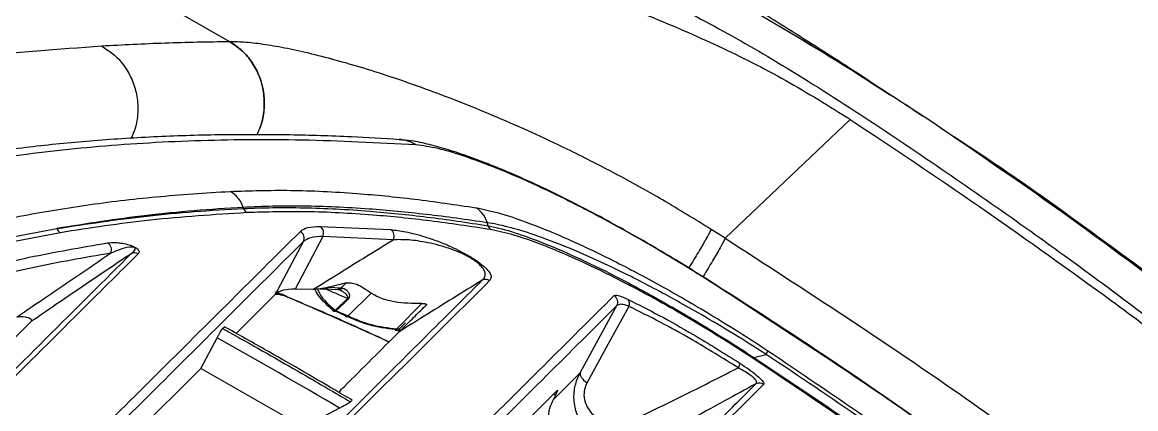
# Model space of a CAD drawing. Extents: x 400 to 501, y 484 to 634.
# Drawn here: x 415.212 to 419.605, y 529.589 to 531.116 of the extents above; entities that cross this region are included whole.
import ezdxf

# ---------------------------------------------------------------- set-up
doc = ezdxf.new("R2010")
doc.units = 0
doc.header["$MEASUREMENT"] = 0
doc.layers.add('DIM', color=3, linetype='Continuous')
doc.layers.add('GEOMETRY', color=3, linetype='Continuous', lineweight=25)

# ---------------------------------------------------------------- blocks, each defined once
blk = doc.blocks.new('2026 GRANDEE')
at = {"layer": 'GEOMETRY', "ltscale": 16}
for p, q in [((-34.3942, -65.8014), (-35.4305, -65.2082)), ((-31.9461, -66.108), (-32.4393, -66.5777)), ((-34.34, -66.4603), (-34.3414, -66.4557)), ((-33.3753, -66.5285), (-33.3782, -66.5166)), ((-34.0382, -66.5306), (-33.7597, -66.5435)), ((-34.0275, -66.5707), (-34.137, -66.7786)), ((-33.7496, -66.5834), (-34.0275, -66.5707)), ((-32.5154, -66.7362), (-32.5153, -66.7383)), ((-34.0667, -66.7802), (-34.137, -66.7786)), ((-34.0181, -66.777), (-33.9682, -66.7794)), ((-34.0054, -66.7714), (-33.9554, -66.7738)), ((-33.9624, -66.7805), (-33.9637, -66.7799)), ((-33.9629, -66.7802), (-33.963, -66.7802)), ((-33.9554, -66.7738), (-33.9347, -66.7535)), ((-33.9554, -66.7738), (-33.9483, -66.7744)), ((-34.2135, -66.7982), (-34.3692, -66.9534)), ((-34.1938, -66.8012), (-34.2146, -66.7993)), ((-34.1717, -66.8061), (-34.164, -66.8111)), ((-33.9772, -66.8621), (-33.93, -66.8158)), ((-33.9274, -66.8177), (-33.9745, -66.8638)), ((-33.9274, -66.8177), (-33.93, -66.8158)), ((-33.8361, -66.7945), (-33.9277, -66.8844)), ((-33.9384, -66.8836), (-33.9767, -66.8658)), ((-33.9745, -66.8638), (-33.9277, -66.8844)), ((-33.7354, -66.9355), (-33.6368, -66.8354)), ((-33.0121, -67.1094), (-32.8668, -66.8431)), ((-35.3631, -67.0907), (-35.1781, -66.9067)), ((-33.7242, -66.9349), (-33.7014, -66.9118)), ((-34.4227, -66.9339), (-34.4159, -66.9271)), ((-34.5082, -67.092), (-34.4444, -66.9712)), ((-32.327, -67.0484), (-32.2782, -67.0364)), ((-34.1037, -67.3232), (-34.5082, -67.092)), ((-33.1187, -67.2155), (-33.0121, -67.1094)), ((-33.9112, -67.2172), (-33.918, -67.224)), ((-33.1092, -67.1967), (-33.1187, -67.2155)), ((-33.1092, -67.1967), (-33.1166, -67.1929)), ((-33.9612, -67.2486), (-34.1037, -67.3232))]:
    blk.add_line(p, q, dxfattribs=at)
at = {"layer": 'GEOMETRY', "ltscale": 16, "flags": 128}
for points in [[(-34.2135, -66.7982), (-34.2065, -66.785), (-34.2029, -66.7783), (-34.104, -66.5907)], [(-34.2074, -66.7942), (-34.2059, -66.7948), (-34.1938, -66.8012)], [(-34.1728, -66.8056), (-34.1718, -66.8061), (-34.1717, -66.8061)], [(-32.8195, -66.8466), (-32.902, -66.9976), (-32.985, -67.1495)], [(-33.9277, -66.8844), (-33.9293, -66.8861), (-33.931, -66.8873), (-33.9328, -66.8881), (-33.9345, -66.8883), (-33.9359, -66.8879), (-33.9371, -66.8869), (-33.938, -66.8855), (-33.9384, -66.8836)], [(-33.7354, -66.9355), (-33.7361, -66.937), (-33.737, -66.9383), (-33.7379, -66.9392), (-33.7389, -66.9398), (-33.7398, -66.94), (-33.7399, -66.94)], [(-34.5082, -67.092), (-34.7678, -67.3507), (-34.8044, -67.3871)], [(-33.1011, -67.1775), (-33.2069, -67.2829), (-33.4335, -67.5087)]]:
    blk.add_lwpolyline(points, dxfattribs=at)
at = {"layer": 'GEOMETRY', "ltscale": 16}
for centre, radius, start, end in [((-33.7362, -66.3294), 0.1426, 57.6149, 85.6684), ((-33.4858, -66.5505), 0.1129, 17.457, 55.8017), ((-33.7768, -66.5691), 0.0308, 332.2517, 56.1177), ((-33.348, -66.5199), 0.0286, 197.4118, 235.555), ((-33.3844, -66.7698), 0.0299, 58.5377, 117.3418), ((-32.8935, -66.8294), 0.03, 332.8607, 57.7732), ((-32.8436, -66.8352), 0.0266, 334.6567, 35.8703), ((-33.7395, -66.9367), 0.00333, 207.1484, 263.1095), ((-32.3033, -67.0627), 0.0276, 148.8798, 157.4767), ((-32.3781, -66.9754), 0.117, 328.6075, 336.593), ((-32.4538, -67.0449), 0.0789, 325.8497, 339.6738), ((-32.3048, -67.1793), 0.0299, 55.6981, 117.0844)]:
    blk.add_arc(centre, radius, start, end, dxfattribs=at)
at = {"layer": 'GEOMETRY', "ltscale": 256}
for centre, radius, start, end in [((-34.4528, -66.4937), 0.1177, 18.818, 59.4172), ((-34.3118, -66.4506), 0.0299, 198.7941, 239.1618), ((-35.048, -66.5292), 0.0302, 199.226, 241.2609), ((-34.1307, -66.5769), 0.0301, 332.644, 60.8081), ((-34.0547, -66.5565), 0.0307, 332.4159, 57.4333), ((-34.8917, -66.6226), 0.0306, 332.2897, 60.4163), ((-34.7696, -66.6649), 0.0298, 61.812, 117.7184)]:
    blk.add_arc(centre, radius, start, end, dxfattribs=at)
at = {"layer": 'GEOMETRY', "ltscale": 16}
for centre, major_axis, ratio, start_param, end_param in [((-43.0626, -89.2088), (-2.5503, 24.2059), 0.972195, 5.779138, 5.783233), ((-45.1788, -86.1446), (16.6206, 14.3858), 0.996874, 0.322553, 0.347969)]:
    blk.add_ellipse(centre, major_axis=major_axis, ratio=ratio, start_param=start_param, end_param=end_param, dxfattribs=at)
for points, knots in [([(-33.6712, -64.8175), (-33.5631, -64.8934), (-33.3467, -65.0454), (-33.0069, -65.2507), (-32.6944, -65.438), (-32.4115, -65.6112), (-32.1621, -65.7676), (-31.9108, -65.9283), (-31.7449, -66.038), (-31.6588, -66.095)], [0, 0, 0, 0, 0.166052, 0.332394, 0.499556, 0.624719, 0.749854, 0.87011, 1, 1, 1, 1]), ([(-34.3874, -64.8636), (-34.3228, -64.8918), (-34.1864, -64.9514), (-33.9799, -65.041), (-33.7614, -65.1359), (-33.5566, -65.2256), (-33.3455, -65.3193), (-33.1608, -65.4033), (-32.987, -65.4846), (-32.8368, -65.5572), (-32.6809, -65.6357), (-32.5259, -65.7161), (-32.3762, -65.7982), (-32.1721, -65.9181), (-31.9078, -66.0857), (-31.5876, -66.3016), (-31.2741, -66.52), (-30.9656, -66.7431), (-30.764, -66.8955), (-30.6622, -66.9724)], [0, 0, 0, 0, 0.049264, 0.104117, 0.157422, 0.215806, 0.260468, 0.318911, 0.357667, 0.394577, 0.435474, 0.479612, 0.516483, 0.554683, 0.644755, 0.734664, 0.823935, 0.911073, 1, 1, 1, 1]), ([(-31.6588, -66.095), (-31.7519, -66.0348), (-31.9384, -65.9139), (-32.2229, -65.741), (-32.5097, -65.5752), (-32.7984, -65.4229), (-33.0862, -65.2852), (-33.2718, -65.2082), (-33.3644, -65.1698)], [0, 0, 0, 0, 0.1665014, 0.3336143, 0.5011579, 0.6681495, 0.8344643, 1, 1, 1, 1]), ([(-31.7897, -66.0125), (-31.8367, -65.9816), (-32.0006, -65.8739), (-32.2884, -65.702), (-32.6097, -65.5203), (-32.8919, -65.3775), (-33.1319, -65.2657), (-33.287, -65.2018), (-33.3644, -65.1698)], [0, 0, 0, 0, 0.091431, 0.31908, 0.54711, 0.698911, 0.849594, 1, 1, 1, 1]), ([(-35.0767, -65.2119), (-35.0062, -65.2158), (-34.8657, -65.2234), (-34.6264, -65.2462), (-34.3756, -65.2773), (-34.1154, -65.318), (-33.849, -65.3689), (-33.5784, -65.4305), (-33.3052, -65.5037), (-33.0305, -65.5899), (-32.7557, -65.6905), (-32.4834, -65.8082), (-32.2157, -65.9405), (-32.045, -66.0462), (-31.96, -66.0988)], [0, 0, 0, 0, 0.090317, 0.179923, 0.267557, 0.35352, 0.437976, 0.520946, 0.602707, 0.683543, 0.763761, 0.843283, 0.921969, 1, 1, 1, 1]), ([(-34.8998, -65.8189), (-35.0712, -65.8317), (-35.415, -65.8575), (-35.8949, -65.928), (-36.3479, -66.0208), (-36.7689, -66.1372), (-37.1565, -66.2755), (-37.5075, -66.4355), (-37.8234, -66.6144), (-37.999, -66.7494), (-38.0871, -66.8171)], [0, 0, 0, 0, 0.122478, 0.245718, 0.369693, 0.494384, 0.619777, 0.745851, 0.8726, 1, 1, 1, 1]), ([(-34.3942, -65.8014), (-34.48, -65.8028), (-34.6515, -65.8057), (-34.817, -65.8145), (-34.8998, -65.8189)], [0, 0, 0, 0, 0.4999875, 1, 1, 1, 1]), ([(-34.8998, -65.8189), (-34.8825, -65.8299), (-34.8478, -65.852), (-34.8065, -65.8999), (-34.7762, -65.9557), (-34.7587, -66.0177), (-34.7557, -66.0818), (-34.7638, -66.1387), (-34.7783, -66.1706), (-34.7841, -66.1834)], [0, 0, 0, 0, 0.150017, 0.300033, 0.450049, 0.600064, 0.750078, 0.900094, 1, 1, 1, 1]), ([(-34.3945, -65.8014), (-34.3777, -65.8126), (-34.3441, -65.8351), (-34.3044, -65.8831), (-34.2755, -65.9387), (-34.2593, -66.0002), (-34.2569, -66.0636), (-34.2659, -66.1217), (-34.2813, -66.155), (-34.2879, -66.1693)], [0, 0, 0, 0, 0.147988, 0.295975, 0.443962, 0.591948, 0.739934, 0.887921, 1, 1, 1, 1]), ([(-32.4948, -66.5427), (-32.5585, -66.5033), (-32.6843, -66.4256), (-32.875, -66.3202), (-33.0949, -66.2082), (-33.3426, -66.0958), (-33.6088, -65.9906), (-33.8557, -65.9071), (-34.0392, -65.8563), (-34.1684, -65.8275), (-34.2553, -65.8122), (-34.3324, -65.8027), (-34.3736, -65.8018), (-34.3942, -65.8014)], [0, 0, 0, 0, 0.085283, 0.168443, 0.251682, 0.37655, 0.501389, 0.626119, 0.750671, 0.812956, 0.875218, 0.937503, 1, 1, 1, 1]), ([(-34.2877, -66.1693), (-34.281, -66.155), (-34.2657, -66.1217), (-34.2566, -66.0636), (-34.259, -66.0002), (-34.2752, -65.9387), (-34.3042, -65.8831), (-34.3438, -65.8351), (-34.3774, -65.8126), (-34.3942, -65.8014)], [0, 0, 0, 0, 0.112089, 0.260074, 0.408058, 0.556043, 0.704028, 0.852014, 1, 1, 1, 1]), ([(-31.96, -66.0988), (-31.9577, -66.1004), (-31.953, -66.1034), (-31.9484, -66.1065), (-31.9461, -66.108)], [0, 0, 0, 0, 0.5001566, 1, 1, 1, 1]), ([(-31.9461, -66.108), (-31.7767, -66.2208), (-31.4402, -66.4448), (-31.1124, -66.6814), (-30.9496, -66.7989)], [0, 0, 0, 0, 0.5034628, 1, 1, 1, 1]), ([(-30.5819, -66.8659), (-30.7584, -66.7331), (-31.1113, -66.4676), (-31.4763, -66.2192), (-31.6588, -66.095)], [0, 0, 0, 0, 0.500008, 1, 1, 1, 1]), ([(-33.7255, -66.1883), (-33.7888, -66.1842), (-33.9358, -66.1748), (-34.1618, -66.1687), (-34.4119, -66.1677), (-34.6645, -66.1747), (-34.9152, -66.1899), (-35.1569, -66.2129), (-35.3893, -66.2436), (-35.6122, -66.2817), (-35.8253, -66.327), (-36.0271, -66.3793), (-36.217, -66.4381), (-36.3954, -66.5034), (-36.5631, -66.5751), (-36.7202, -66.6534), (-36.8659, -66.7376), (-36.994, -66.8238), (-37.0786, -66.8888), (-37.1211, -66.9224), (-37.1316, -66.9307)], [0, 0, 0, 0, 0.040444, 0.093843, 0.149804, 0.210589, 0.271462, 0.332409, 0.393411, 0.454448, 0.515496, 0.576635, 0.636496, 0.696371, 0.756208, 0.815952, 0.875539, 0.934896, 0.983787, 1, 1, 1, 1]), ([(-30.5782, -66.861), (-30.7241, -66.7522), (-31.0161, -66.5346), (-31.3542, -66.2952), (-31.5488, -66.1693), (-31.5905, -66.1423)], [0, 0, 0, 0, 0.439555, 0.879853, 1, 1, 1, 1]), ([(-33.6598, -66.209), (-33.8108, -66.2011), (-34.1129, -66.1854), (-34.5373, -66.1899), (-34.9385, -66.2141), (-35.284, -66.2556), (-35.5806, -66.3075), (-35.8339, -66.3652), (-36.0708, -66.4333), (-36.2908, -66.5115), (-36.4934, -66.5997), (-36.6779, -66.6975), (-36.8412, -66.8056), (-36.9394, -66.8828), (-36.9884, -66.9215)], [0, 0, 0, 0, 0.098449, 0.196898, 0.295565, 0.394232, 0.469704, 0.545175, 0.620746, 0.696317, 0.772184, 0.848052, 0.924024, 1, 1, 1, 1]), ([(-32.5158, -66.7368), (-32.5504, -66.7151), (-32.6234, -66.6693), (-32.7351, -66.6029), (-32.8494, -66.5377), (-32.9616, -66.4768), (-33.0706, -66.4207), (-33.1751, -66.37), (-33.2736, -66.3255), (-33.3657, -66.2871), (-33.4518, -66.2545), (-33.5328, -66.2274), (-33.6089, -66.2065), (-33.6719, -66.1925), (-33.7094, -66.1902), (-33.7244, -66.1893)], [0, 0, 0, 0, 0.07142, 0.150619, 0.229922, 0.309092, 0.388002, 0.466628, 0.544744, 0.621037, 0.698446, 0.77749, 0.858698, 0.94333, 1, 1, 1, 1]), ([(-32.5153, -66.7383), (-32.5621, -66.7091), (-32.6557, -66.6507), (-32.8132, -66.559), (-32.9843, -66.466), (-33.1611, -66.3784), (-33.3216, -66.3076), (-33.4612, -66.2548), (-33.5785, -66.2196), (-33.6327, -66.2125), (-33.6598, -66.209)], [0, 0, 0, 0, 0.098935, 0.197868, 0.333766, 0.469647, 0.602315, 0.734959, 0.867489, 1, 1, 1, 1]), ([(-34.3929, -66.3924), (-34.315, -66.3899), (-34.159, -66.3849), (-33.9123, -66.3975), (-33.6673, -66.4208), (-33.5041, -66.445), (-33.4224, -66.4572)], [0, 0, 0, 0, 0.2759522, 0.5519289, 0.7758741, 1, 1, 1, 1]), ([(-36.5647, -67.0489), (-36.494, -66.9962), (-36.3524, -66.8907), (-36.0937, -66.7555), (-35.802, -66.6383), (-35.5086, -66.5516), (-35.2262, -66.489), (-34.9641, -66.4451), (-34.6878, -66.4115), (-34.4912, -66.3987), (-34.3929, -66.3924)], [0, 0, 0, 0, 0.147442, 0.294988, 0.44244, 0.589993, 0.69243, 0.794867, 0.897434, 1, 1, 1, 1]), ([(-34.3414, -66.4557), (-34.3414, -66.4557), (-34.4723, -66.463), (-34.7273, -66.4835), (-34.9601, -66.5206), (-35.0765, -66.5391)], [0, 0, 0, 0, 0.000001, 0.499865, 1, 1, 1, 1]), ([(-35.0765, -66.5391), (-34.9599, -66.5213), (-34.7267, -66.4856), (-34.4713, -66.4667), (-34.34, -66.4603), (-34.34, -66.4603)], [0, 0, 0, 0, 0.499863, 0.999999, 1, 1, 1, 1]), ([(-34.3271, -66.4763), (-34.456, -66.4846), (-34.714, -66.5011), (-34.9464, -66.5375), (-35.0625, -66.5556)], [0, 0, 0, 0, 0.499864, 1, 1, 1, 1]), ([(-33.3782, -66.5166), (-33.3782, -66.5166), (-33.4605, -66.5038), (-33.6207, -66.4819), (-33.8648, -66.4587), (-34.1081, -66.4482), (-34.2663, -66.4515), (-34.3414, -66.4557), (-34.3414, -66.4557)], [0, 0, 0, 0, 0.000001, 0.22405, 0.448099, 0.72407, 0.999999, 1, 1, 1, 1]), ([(-34.34, -66.4603), (-34.34, -66.4603), (-34.2646, -66.4566), (-34.1059, -66.4545), (-33.8619, -66.4669), (-33.6175, -66.4919), (-33.4575, -66.515), (-33.3753, -66.5285), (-33.3753, -66.5285)], [0, 0, 0, 0, 0.000001, 0.276519, 0.553028, 0.776513, 0.999999, 1, 1, 1, 1]), ([(-33.3641, -66.5435), (-33.4449, -66.5312), (-33.6066, -66.5067), (-33.8494, -66.4828), (-34.0945, -66.4695), (-34.2495, -66.474), (-34.3271, -66.4763)], [0, 0, 0, 0, 0.2234, 0.44698, 0.723486, 1, 1, 1, 1]), ([(-33.4224, -66.4572), (-33.3945, -66.4629), (-33.3387, -66.4742), (-33.2225, -66.513), (-33.0816, -66.5699), (-32.9144, -66.6478), (-32.7306, -66.7433), (-32.5572, -66.8421), (-32.4028, -66.9361), (-32.3147, -66.9933), (-32.2707, -67.0219)], [0, 0, 0, 0, 0.123113, 0.246242, 0.384763, 0.523304, 0.666383, 0.809465, 0.904734, 1, 1, 1, 1]), ([(-32.2782, -67.0364), (-32.2782, -67.0364), (-32.3208, -67.0088), (-32.4063, -66.9548), (-32.5554, -66.8658), (-32.7225, -66.7732), (-32.8984, -66.685), (-33.0574, -66.6144), (-33.1909, -66.5636), (-33.2988, -66.531), (-33.3543, -66.5198), (-33.3782, -66.5166), (-33.3782, -66.5166)], [0, 0, 0, 0, 0.000001, 0.096124, 0.192249, 0.335955, 0.479661, 0.617851, 0.756028, 0.878019, 0.999999, 1, 1, 1, 1]), ([(-36.504, -67.1104), (-36.491, -67.1), (-36.4259, -67.0482), (-36.2972, -66.9604), (-36.1049, -66.8539), (-35.906, -66.7654), (-35.706, -66.6925), (-35.5091, -66.6331), (-35.3005, -66.581), (-35.1512, -66.5531), (-35.0765, -66.5391)], [0, 0, 0, 0, 0.038914, 0.194576, 0.350269, 0.505961, 0.62941, 0.752859, 0.876429, 1, 1, 1, 1]), ([(-35.0625, -66.5556), (-35.1371, -66.5695), (-35.2863, -66.5974), (-35.4947, -66.6494), (-35.6914, -66.7086), (-35.8912, -66.7814), (-36.09, -66.8697), (-36.2821, -66.9761), (-36.4106, -67.0638), (-36.4757, -67.1156), (-36.4887, -67.1259)], [0, 0, 0, 0, 0.123571, 0.247142, 0.3705907, 0.4940394, 0.649732, 0.8054245, 0.9610863, 1, 1, 1, 1]), ([(-35.2657, -67.6956), (-35.077, -67.5077), (-34.6924, -67.1247), (-34.3105, -66.7443), (-34.116, -66.5506)], [0, 0, 0, 0, 0.49074, 1, 1, 1, 1]), ([(-34.116, -66.5506), (-34.1076, -66.5447), (-34.0907, -66.5326), (-34.0558, -66.5312), (-34.0382, -66.5306)], [0, 0, 0, 0, 0.496834, 1, 1, 1, 1]), ([(-33.7597, -66.5435), (-33.7408, -66.5457), (-33.7031, -66.55), (-33.6389, -66.5667), (-33.5782, -66.587), (-33.5308, -66.6062), (-33.4878, -66.6266), (-33.4557, -66.644), (-33.43, -66.6597), (-33.4074, -66.6754), (-33.3858, -66.6933), (-33.3652, -66.7167), (-33.3611, -66.7335), (-33.3667, -66.7413), (-33.3689, -66.7444)], [0, 0, 0, 0, 0.177913, 0.355446, 0.444997, 0.534035, 0.589192, 0.626653, 0.65698, 0.687361, 0.725408, 0.78732, 0.916362, 1, 1, 1, 1]), ([(-33.3753, -66.5285), (-33.3753, -66.5285), (-33.3489, -66.5329), (-33.2867, -66.5485), (-33.1693, -66.59), (-33.0306, -66.6494), (-32.8743, -66.7252), (-32.704, -66.8168), (-32.5195, -66.9246), (-32.3925, -67.0051), (-32.327, -67.0484), (-32.327, -67.0484)], [0, 0, 0, 0, 0.000002, 0.139239, 0.278495, 0.418055, 0.55763, 0.700769, 0.843915, 0.999998, 1, 1, 1, 1]), ([(-32.3289, -67.0521), (-32.3942, -67.0101), (-32.5195, -66.9297), (-32.7024, -66.824), (-32.8707, -66.7343), (-33.0251, -66.6602), (-33.1613, -66.6028), (-33.2784, -66.5617), (-33.3356, -66.5496), (-33.3641, -66.5435)], [0, 0, 0, 0, 0.156478, 0.299811, 0.443139, 0.582643, 0.722134, 0.861075, 1, 1, 1, 1]), ([(-32.4948, -66.5427), (-32.501, -66.5543), (-32.5132, -66.5775), (-32.5445, -66.6311), (-32.5689, -66.672), (-32.5829, -66.6943), (-32.5832, -66.6949)], [0, 0, 0, 0, 0.330717, 0.661437, 0.992157, 1, 1, 1, 1]), ([(-32.4393, -66.5777), (-32.4487, -66.5718), (-32.4672, -66.5602), (-32.4857, -66.5485), (-32.4948, -66.5427)], [0, 0, 0, 0, 0.504142, 1, 1, 1, 1]), ([(-35.9686, -66.9146), (-35.8916, -66.8796), (-35.7376, -66.8097), (-35.4745, -66.7232), (-35.1905, -66.6495), (-34.9813, -66.6138), (-34.8766, -66.5959)], [0, 0, 0, 0, 0.249694, 0.499511, 0.749695, 1, 1, 1, 1]), ([(-34.104, -66.5907), (-34.2984, -66.7845), (-34.6177, -67.1028), (-35.0013, -67.4852), (-35.19, -67.6733), (-35.2529, -67.736)], [0, 0, 0, 0, 0.50926, 0.83642, 1, 1, 1, 1]), ([(-34.8766, -66.5959), (-34.8666, -66.5951), (-34.8517, -66.5938), (-34.8252, -66.5958), (-34.8053, -66.5997), (-34.7888, -66.6046), (-34.7806, -66.6076), (-34.7748, -66.6102), (-34.77, -66.6125), (-34.766, -66.6148), (-34.7621, -66.6173), (-34.757, -66.6214), (-34.7504, -66.63), (-34.7522, -66.6349), (-34.755, -66.6381), (-34.7555, -66.6387)], [0, 0, 0, 0, 0.290929, 0.43785, 0.583896, 0.630707, 0.655941, 0.673351, 0.685701, 0.698122, 0.709365, 0.729265, 0.779868, 0.958084, 1, 1, 1, 1]), ([(-34.0275, -66.5707), (-34.0446, -66.5714), (-34.0789, -66.5728), (-34.0956, -66.5847), (-34.104, -66.5907)], [0, 0, 0, 0, 0.496841, 1, 1, 1, 1]), ([(-34.0667, -66.7802), (-33.997, -66.7367), (-33.8937, -66.6723), (-33.785, -66.6053), (-33.7496, -66.5834)], [0, 0, 0, 0, 0.674606, 1, 1, 1, 1]), ([(-33.3982, -66.7433), (-33.3947, -66.7397), (-33.386, -66.7307), (-33.3843, -66.7135), (-33.3981, -66.6915), (-33.4153, -66.6753), (-33.4346, -66.6614), (-33.4573, -66.6481), (-33.4862, -66.634), (-33.5257, -66.6183), (-33.5699, -66.6045), (-33.6282, -66.5914), (-33.6913, -66.5824), (-33.7302, -66.5831), (-33.7496, -66.5834)], [0, 0, 0, 0, 0.085485, 0.215343, 0.275398, 0.310745, 0.338123, 0.365516, 0.400448, 0.453937, 0.543746, 0.634032, 0.816857, 1, 1, 1, 1]), ([(-32.4393, -66.5777), (-32.4454, -66.5893), (-32.4576, -66.6126), (-32.4888, -66.6662), (-32.5131, -66.707), (-32.527, -66.7293), (-32.5272, -66.7297)], [0, 0, 0, 0, 0.3312899, 0.662583, 0.9938762, 1, 1, 1, 1]), ([(-32.4393, -66.5777), (-32.1638, -66.7562), (-31.6127, -67.1133), (-30.8171, -67.6953), (-30.0464, -68.3097), (-29.3042, -68.9586), (-28.5915, -69.6399), (-27.9102, -70.3526), (-27.2613, -71.0948), (-26.6469, -71.8656), (-26.065, -72.6611), (-25.708, -73.2121), (-25.5295, -73.4875)], [0, 0, 0, 0, 0.100018, 0.20002, 0.300023, 0.400028, 0.500014, 0.600004, 0.700009, 0.800012, 0.900014, 1, 1, 1, 1]), ([(-34.8646, -66.6368), (-34.9691, -66.6547), (-35.178, -66.6905), (-35.4615, -66.7643), (-35.7243, -66.851), (-35.8781, -66.9209), (-35.955, -66.9559)], [0, 0, 0, 0, 0.250184, 0.500487, 0.750183, 1, 1, 1, 1]), ([(-35.6623, -67.5145), (-35.5465, -67.399), (-35.3148, -67.1681), (-35.0222, -66.8764), (-34.8453, -66.7001), (-34.7835, -66.6385)], [0, 0, 0, 0, 0.394153, 0.788306, 1, 1, 1, 1]), ([(-34.7555, -66.6387), (-34.8174, -66.7002), (-34.9944, -66.8765), (-35.2872, -67.1681), (-35.519, -67.3989), (-35.6349, -67.5143)], [0, 0, 0, 0, 0.211694, 0.6058469, 1, 1, 1, 1]), ([(-35.2351, -66.889), (-35.1949, -66.8614), (-35.0753, -66.7793), (-34.9487, -66.6937), (-34.8646, -66.6368)], [0, 0, 0, 0, 0.3362379, 1, 1, 1, 1]), ([(-34.7835, -66.6385), (-34.789, -66.6423), (-34.8908, -66.7108), (-35.0237, -66.8009), (-35.1457, -66.8845), (-35.1781, -66.9067)], [0, 0, 0, 0, 0.0406651, 0.7449946, 1, 1, 1, 1]), ([(-34.7835, -66.6385), (-34.7823, -66.6376), (-34.7761, -66.6329), (-34.7693, -66.6268), (-34.7669, -66.6194), (-34.7678, -66.6167), (-34.7688, -66.6156), (-34.7695, -66.615), (-34.7702, -66.6145), (-34.7708, -66.6142), (-34.7716, -66.6138), (-34.7724, -66.6135), (-34.7743, -66.613), (-34.7774, -66.6125), (-34.7827, -66.6122), (-34.8036, -66.6138), (-34.831, -66.6223), (-34.8534, -66.632), (-34.8646, -66.6368)], [0, 0, 0, 0, 0.043874, 0.226523, 0.273349, 0.288509, 0.29307, 0.295241, 0.298281, 0.30134, 0.301477, 0.3056, 0.308583, 0.321437, 0.343519, 0.388659, 0.692281, 1, 1, 1, 1]), ([(-25.6464, -73.6293), (-25.6502, -73.6232), (-25.7454, -73.4681), (-25.9404, -73.1721), (-26.2318, -72.7426), (-26.533, -72.3227), (-26.8436, -71.9096), (-27.1645, -71.5033), (-27.4947, -71.1045), (-27.8341, -70.7137), (-28.1822, -70.3313), (-28.5387, -69.9575), (-28.9035, -69.5927), (-29.2766, -69.2366), (-29.6581, -68.889), (-30.0481, -68.5501), (-30.4464, -68.22), (-30.8524, -67.8991), (-31.2659, -67.5876), (-31.6866, -67.2863), (-32.1027, -67.0016), (-32.3817, -66.8225), (-32.5156, -66.7366)], [0, 0, 0, 0, 0.002213, 0.055684, 0.108455, 0.160976, 0.213723, 0.26649, 0.319253, 0.371988, 0.424676, 0.477298, 0.529838, 0.58234, 0.634906, 0.687556, 0.740267, 0.793018, 0.845789, 0.898552, 0.951282, 1, 1, 1, 1]), ([(-25.6483, -73.6291), (-25.8033, -73.3889), (-26.1133, -72.9086), (-26.6146, -72.2097), (-27.1419, -71.5279), (-27.6804, -70.8862), (-28.2248, -70.2844), (-28.7728, -69.7201), (-29.3417, -69.1747), (-29.9339, -68.6462), (-30.548, -68.1365), (-31.185, -67.6464), (-31.8393, -67.1773), (-32.29, -66.8846), (-32.5153, -66.7383)], [0, 0, 0, 0, 0.087491, 0.174982, 0.263034, 0.351085, 0.431087, 0.51109, 0.591525, 0.67196, 0.753741, 0.835522, 0.917761, 1, 1, 1, 1]), ([(-34.694, -68.0349), (-34.569, -67.9104), (-34.3191, -67.6612), (-33.9479, -67.2913), (-33.6411, -66.9854), (-33.4589, -66.8038), (-33.3982, -66.7433)], [0, 0, 0, 0, 0.288398, 0.576795, 0.858932, 1, 1, 1, 1]), ([(-33.3689, -66.7444), (-33.5512, -66.926), (-33.8579, -67.2314), (-34.2902, -67.662), (-34.5403, -67.9111), (-34.6654, -68.0356)], [0, 0, 0, 0, 0.423205, 0.711602, 1, 1, 1, 1]), ([(-34.137, -66.7786), (-34.1541, -66.7792), (-34.1884, -66.7805), (-34.2051, -66.7923), (-34.2135, -66.7982)], [0, 0, 0, 0, 0.49683, 1, 1, 1, 1]), ([(-34.0054, -66.7714), (-34.0165, -66.7738), (-34.0389, -66.7786), (-34.0574, -66.7796), (-34.0667, -66.7802)], [0, 0, 0, 0, 0.496402, 1, 1, 1, 1]), ([(-33.9887, -66.86), (-34.0134, -66.8386), (-34.0411, -66.8148), (-34.0569, -66.7828), (-34.0586, -66.7795)], [0, 0, 0, 0, 0.894012, 1, 1, 1, 1]), ([(-34.0482, -66.7786), (-34.0459, -66.784), (-34.0316, -66.8181), (-34.0021, -66.842), (-33.9772, -66.8621)], [0, 0, 0, 0, 0.1590317, 1, 1, 1, 1]), ([(-34.0386, -66.7778), (-34.036, -66.7775), (-34.0301, -66.7767), (-34.0224, -66.7769), (-34.0181, -66.777)], [0, 0, 0, 0, 0.445158, 1, 1, 1, 1]), ([(-34.0054, -66.7714), (-34.007, -66.7727), (-34.0102, -66.7754), (-34.0148, -66.7771), (-34.0174, -66.7769), (-34.0179, -66.7768)], [0, 0, 0, 0, 0.435177, 0.894492, 1, 1, 1, 1]), ([(-33.9347, -66.7535), (-33.9454, -66.7564), (-33.9698, -66.7631), (-33.9927, -66.7685), (-34.0054, -66.7714)], [0, 0, 0, 0, 0.440878, 1, 1, 1, 1]), ([(-33.9554, -66.7738), (-33.957, -66.7751), (-33.9602, -66.7778), (-33.9649, -66.7795), (-33.9676, -66.7792), (-33.9682, -66.7792)], [0, 0, 0, 0, 0.426913, 0.877597, 1, 1, 1, 1]), ([(-33.9682, -66.7794), (-33.9673, -66.7795), (-33.9653, -66.7796), (-33.963, -66.78), (-33.9617, -66.7802)], [0, 0, 0, 0, 0.452253, 1, 1, 1, 1]), ([(-33.93, -66.8158), (-33.9297, -66.8155), (-33.9292, -66.815), (-33.9286, -66.8142), (-33.9282, -66.8133), (-33.9277, -66.8112), (-33.9305, -66.8013), (-33.9441, -66.7902), (-33.9566, -66.7844), (-33.9628, -66.7815)], [0, 0, 0, 0, 0.012898, 0.025593, 0.038905, 0.053549, 0.116838, 0.566559, 1, 1, 1, 1]), ([(-33.9483, -66.7744), (-33.9498, -66.7758), (-33.953, -66.7785), (-33.9579, -66.7802), (-33.9607, -66.78), (-33.9615, -66.7799)], [0, 0, 0, 0, 0.406968, 0.836799, 1, 1, 1, 1]), ([(-33.9483, -66.7744), (-33.9418, -66.7771), (-33.9321, -66.7811), (-33.924, -66.7956), (-33.9219, -66.8052), (-33.923, -66.8112), (-33.925, -66.815), (-33.9266, -66.8168), (-33.9274, -66.8177)], [0, 0, 0, 0, 0.494276, 0.743188, 0.86914, 0.933673, 0.966734, 1, 1, 1, 1]), ([(-33.9347, -66.7535), (-33.9217, -66.7535), (-33.8939, -66.7535), (-33.8562, -66.7803), (-33.8361, -66.7945)], [0, 0, 0, 0, 0.468504, 1, 1, 1, 1]), ([(-33.3982, -66.7433), (-33.4757, -66.7912), (-33.587, -66.8601), (-33.6928, -66.9262), (-33.725, -66.9463)], [0, 0, 0, 0, 0.696218, 1, 1, 1, 1]), ([(-34.3137, -68.2345), (-34.0201, -67.9421), (-33.5402, -67.4641), (-33.0628, -66.9886), (-32.8775, -66.804)], [0, 0, 0, 0, 0.611722, 1, 1, 1, 1]), ([(-34.1719, -66.8065), (-34.1786, -66.8035), (-34.1941, -66.7965), (-34.2087, -66.7929), (-34.2169, -66.7909)], [0, 0, 0, 0, 0.433847, 1, 1, 1, 1]), ([(-34.164, -66.8111), (-34.1703, -66.8085), (-34.1826, -66.8035), (-34.1901, -66.8019), (-34.1938, -66.8012)], [0, 0, 0, 0, 0.5062968, 1, 1, 1, 1]), ([(-33.7658, -66.987), (-33.8309, -66.9569), (-33.9627, -66.896), (-34.0973, -66.8391), (-34.1654, -66.8102)], [0, 0, 0, 0, 0.4939125, 1, 1, 1, 1]), ([(-33.7663, -66.9874), (-33.8091, -66.9679), (-33.9408, -66.9079), (-34.0741, -66.8501), (-34.164, -66.8111)], [0, 0, 0, 0, 0.325447, 1, 1, 1, 1]), ([(-33.6368, -66.8354), (-33.6735, -66.8353), (-33.7454, -66.8352), (-33.8089, -66.8117), (-33.8354, -66.795), (-33.8361, -66.7945)], [0, 0, 0, 0, 0.504828, 0.986822, 1, 1, 1, 1]), ([(-32.8775, -66.804), (-32.8736, -66.803), (-32.8662, -66.8012), (-32.842, -66.8101), (-32.826, -66.8177), (-32.822, -66.8196)], [0, 0, 0, 0, 0.46288, 0.867363, 1, 1, 1, 1]), ([(-32.822, -66.8196), (-32.7818, -66.8398), (-32.7002, -66.8809), (-32.5508, -66.9648), (-32.442, -67.0332), (-32.3798, -67.0723)], [0, 0, 0, 0, 0.29369, 0.595856, 1, 1, 1, 1]), ([(-30.9496, -66.7989), (-30.9048, -66.8317), (-30.8151, -66.8976), (-30.7261, -66.9645), (-30.6815, -66.998)], [0, 0, 0, 0, 0.498737, 1, 1, 1, 1]), ([(-32.8668, -66.8431), (-33.0521, -67.0278), (-33.4709, -67.4453), (-33.9498, -67.9227), (-34.2436, -68.2155), (-34.3023, -68.2741)], [0, 0, 0, 0, 0.388278, 0.877656, 1, 1, 1, 1]), ([(-33.9772, -66.8621), (-33.9772, -66.8621), (-33.977, -66.8622), (-33.9765, -66.8626), (-33.9756, -66.8632), (-33.9749, -66.8636), (-33.9745, -66.8638), (-33.9745, -66.8638)], [0, 0, 0, 0, 0.000509, 0.253761, 0.505883, 0.999491, 1, 1, 1, 1]), ([(-33.6873, -66.9089), (-33.6794, -66.901), (-33.6581, -66.8798), (-33.6336, -66.8553), (-33.6182, -66.84)], [0, 0, 0, 0, 0.373495, 1, 1, 1, 1]), ([(-33.6368, -66.8354), (-33.6351, -66.8353), (-33.6318, -66.8352), (-33.6267, -66.8357), (-33.6224, -66.8365), (-33.6197, -66.8374), (-33.6181, -66.8383), (-33.6176, -66.8392), (-33.618, -66.8397), (-33.6182, -66.84)], [0, 0, 0, 0, 0.192105, 0.400036, 0.571477, 0.702066, 0.807459, 0.913382, 1, 1, 1, 1]), ([(-32.8195, -66.8466), (-32.8227, -66.8454), (-32.8357, -66.8405), (-32.8558, -66.8364), (-32.8629, -66.8408), (-32.8668, -66.8431)], [0, 0, 0, 0, 0.129637, 0.531199, 1, 1, 1, 1]), ([(-32.3885, -67.0892), (-32.4492, -67.0515), (-32.554, -66.9865), (-32.6997, -66.9059), (-32.7792, -66.8666), (-32.8195, -66.8466)], [0, 0, 0, 0, 0.404373, 0.697986, 1, 1, 1, 1]), ([(-35.1781, -66.9067), (-35.1771, -66.9053), (-35.1756, -66.9032), (-35.1769, -66.8994), (-35.1804, -66.8966), (-35.182, -66.8955), (-35.1837, -66.8946), (-35.1856, -66.8936), (-35.1883, -66.8925), (-35.1944, -66.8904), (-35.2127, -66.8866), (-35.225, -66.8872), (-35.2335, -66.8887), (-35.2351, -66.889)], [0, 0, 0, 0, 0.1782316, 0.2680017, 0.2855296, 0.2956127, 0.3057835, 0.3145921, 0.3282992, 0.3550031, 0.4494913, 0.9004663, 1, 1, 1, 1]), ([(-33.7425, -66.9382), (-33.7771, -66.9337), (-33.8443, -66.9248), (-33.9022, -66.8992), (-33.9302, -66.8868)], [0, 0, 0, 0, 0.514905, 1, 1, 1, 1]), ([(-33.9277, -66.8844), (-33.8976, -66.8973), (-33.8382, -66.9228), (-33.7693, -66.9313), (-33.7354, -66.9355)], [0, 0, 0, 0, 0.507277, 1, 1, 1, 1]), ([(-33.725, -66.9463), (-33.7201, -66.9415), (-33.7106, -66.932), (-33.695, -66.9165), (-33.6873, -66.9089)], [0, 0, 0, 0, 0.505641, 1, 1, 1, 1]), ([(-34.4444, -66.9712), (-34.4423, -66.9672), (-34.438, -66.9592), (-34.4318, -66.9483), (-34.4268, -66.9398), (-34.4239, -66.9353), (-34.423, -66.9343), (-34.4227, -66.9339)], [0, 0, 0, 0, 0.223448, 0.446896, 0.67032, 0.893706, 1, 1, 1, 1]), ([(-34.4227, -66.9339), (-34.3995, -66.9469), (-34.2832, -67.0119), (-34.1147, -67.1082), (-33.9704, -67.1931), (-33.918, -67.224)], [0, 0, 0, 0, 0.137318, 0.686605, 1, 1, 1, 1]), ([(-33.9112, -67.2172), (-33.9342, -67.2037), (-34.0489, -67.1359), (-34.2169, -67.0388), (-34.3629, -66.9569), (-34.4159, -66.9271)], [0, 0, 0, 0, 0.1373229, 0.686628, 1, 1, 1, 1]), ([(-33.9652, -67.1854), (-33.9576, -67.1778), (-33.8774, -67.098), (-33.7974, -67.0184), (-33.725, -66.9463)], [0, 0, 0, 0, 0.095279, 1, 1, 1, 1]), ([(-33.7399, -66.9401), (-33.7389, -66.9402), (-33.7364, -66.9404), (-33.7314, -66.9417), (-33.7273, -66.9431), (-33.7255, -66.9441), (-33.7253, -66.9442)], [0, 0, 0, 0, 0.2227522, 0.5984491, 0.9549638, 1, 1, 1, 1]), ([(-33.7354, -66.9355), (-33.7337, -66.9352), (-33.7303, -66.9346), (-33.7264, -66.9347), (-33.7244, -66.9349), (-33.7242, -66.9349)], [0, 0, 0, 0, 0.476764, 0.93809, 1, 1, 1, 1]), ([(-33.7262, -66.9437), (-33.726, -66.9438), (-33.7255, -66.9441), (-33.7249, -66.9442), (-33.7246, -66.9443)], [0, 0, 0, 0, 0.369282, 1, 1, 1, 1]), ([(-32.327, -67.0484), (-32.327, -67.0484), (-32.0722, -67.2156), (-31.5694, -67.561), (-30.8369, -68.1102), (-30.1276, -68.6892), (-29.4474, -69.2932), (-28.7971, -69.9206), (-28.177, -70.5696), (-27.5806, -71.2469), (-27.0097, -71.9517), (-26.4657, -72.6832), (-26.1235, -73.1853), (-25.9577, -73.4396), (-25.9577, -73.4396)], [0, 0, 0, 0, 0.0000003, 0.1006726, 0.2014352, 0.3021971, 0.4028686, 0.5015903, 0.6003549, 0.6990767, 0.7993693, 0.8997067, 0.9999997, 1, 1, 1, 1]), ([(-25.9456, -73.3909), (-25.9456, -73.3909), (-26.1094, -73.1413), (-26.4472, -72.6485), (-26.9831, -71.9302), (-27.5447, -71.2373), (-28.1308, -70.5709), (-28.7398, -69.9315), (-29.3834, -69.3071), (-30.0625, -68.7003), (-30.7769, -68.1134), (-31.5148, -67.5566), (-32.0215, -67.2062), (-32.2782, -67.0364), (-32.2782, -67.0364)], [0, 0, 0, 0, 0.0000003, 0.0991976, 0.1984357, 0.2976321, 0.3953288, 0.4930655, 0.5907622, 0.6930252, 0.7953794, 0.8977349, 0.9999997, 1, 1, 1, 1]), ([(-32.2707, -67.0219), (-32.0163, -67.1942), (-31.5076, -67.5386), (-30.7704, -68.0964), (-30.0537, -68.6837), (-29.4274, -69.2433), (-28.8857, -69.7633), (-28.4216, -70.2362), (-27.9714, -70.7235), (-27.5338, -71.2265), (-27.1099, -71.7444), (-26.7002, -72.2776), (-26.3052, -72.8229), (-26.0558, -73.1966), (-25.9311, -73.3835)], [0, 0, 0, 0, 0.101938, 0.203876, 0.306551, 0.409225, 0.482376, 0.555527, 0.628952, 0.702376, 0.776641, 0.850905, 0.925453, 1, 1, 1, 1]), ([(-32.8133, -67.3011), (-32.7149, -67.2528), (-32.5739, -67.1837), (-32.4315, -67.1111), (-32.3885, -67.0892)], [0, 0, 0, 0, 0.69763, 1, 1, 1, 1]), ([(-32.3184, -67.1526), (-32.3181, -67.1524), (-32.3158, -67.1505), (-32.3143, -67.1457), (-32.3199, -67.1355), (-32.3293, -67.1266), (-32.3414, -67.1169), (-32.3502, -67.1109), (-32.3681, -67.0999), (-32.3787, -67.0943), (-32.3885, -67.0892)], [0, 0, 0, 0, 0.02776, 0.222887, 0.396048, 0.566972, 0.577323, 0.76757, 0.785453, 1, 1, 1, 1]), ([(-32.3798, -67.0723), (-32.3685, -67.0799), (-32.3457, -67.095), (-32.3165, -67.1175), (-32.2969, -67.1354), (-32.2871, -67.1478), (-32.2864, -67.1528), (-32.2877, -67.1544), (-32.2879, -67.1546)], [0, 0, 0, 0, 0.210069, 0.42138, 0.607979, 0.782899, 0.973412, 1, 1, 1, 1]), ([(-25.9614, -73.4415), (-26.0872, -73.2523), (-26.3389, -72.8738), (-26.7389, -72.3202), (-27.1553, -71.7777), (-27.5865, -71.2512), (-28.0307, -70.7415), (-28.4878, -70.2482), (-28.9604, -69.7684), (-29.5054, -69.248), (-30.1279, -68.6947), (-30.8361, -68.1168), (-31.5678, -67.5652), (-32.0752, -67.2231), (-32.3289, -67.0521)], [0, 0, 0, 0, 0.075083, 0.150165, 0.225547, 0.300929, 0.374837, 0.448745, 0.522941, 0.597137, 0.697492, 0.797847, 0.898923, 1, 1, 1, 1]), ([(-36.666, -67.1214), (-36.4081, -67.2387), (-35.8921, -67.4733), (-35.1368, -67.8654), (-34.3969, -68.2859), (-33.6683, -68.7414), (-32.9524, -69.2317), (-32.251, -69.7571), (-31.5722, -70.3116), (-30.924, -70.8887), (-30.3067, -71.4867), (-29.7201, -72.1037), (-29.1593, -72.7442), (-28.6204, -73.4134), (-28.1051, -74.1112), (-27.6152, -74.8371), (-27.1563, -75.5828), (-26.7434, -76.3234), (-26.371, -77.0547), (-26.1542, -77.537), (-26.0457, -77.7784)], [0, 0, 0, 0, 0.055243, 0.110533, 0.165823, 0.221065, 0.277913, 0.334813, 0.391712, 0.44856, 0.503771, 0.55903, 0.614289, 0.6695, 0.72632, 0.783192, 0.840065, 0.896885, 0.948404, 1, 1, 1, 1]), ([(-32.7276, -67.3767), (-32.7276, -67.3767), (-32.7496, -67.3884), (-32.7792, -67.3982), (-32.8372, -67.4046), (-32.9, -67.3971), (-32.9692, -67.3572), (-33.0131, -67.3027), (-33.0349, -67.245), (-33.0382, -67.1878), (-33.0274, -67.1419), (-33.0165, -67.1176), (-33.0121, -67.1094), (-33.0121, -67.1094)], [0, 0, 0, 0, 0.000004, 0.143368, 0.17428, 0.33744, 0.499293, 0.626489, 0.736578, 0.849116, 0.94739, 0.999996, 1, 1, 1, 1]), ([(-33.7679, -68.5974), (-33.5598, -68.39), (-33.1308, -67.9624), (-32.6482, -67.4814), (-32.3733, -67.2074), (-32.3184, -67.1526)], [0, 0, 0, 0, 0.429826, 0.885965, 1, 1, 1, 1]), ([(-32.2879, -67.1546), (-32.563, -67.4285), (-33.0454, -67.9091), (-33.5298, -68.3916), (-33.7381, -68.599)], [0, 0, 0, 0, 0.570174, 1, 1, 1, 1]), ([(-33.1011, -67.1775), (-33.1008, -67.1774), (-33.1002, -67.1773), (-33.1023, -67.1824), (-33.1054, -67.1892), (-33.108, -67.1944), (-33.1092, -67.1967)], [0, 0, 0, 0, 0.314737, 0.60673, 0.825318, 1, 1, 1, 1]), ([(-32.985, -67.1495), (-32.9886, -67.1573), (-32.9944, -67.17), (-32.9978, -67.1951), (-32.9944, -67.2229), (-32.9795, -67.2543), (-32.9523, -67.2844), (-32.9118, -67.3075), (-32.8641, -67.3155), (-32.8307, -67.309), (-32.8153, -67.302), (-32.8133, -67.3011)], [0, 0, 0, 0, 0.08309, 0.134961, 0.237579, 0.3452, 0.477617, 0.651583, 0.824099, 0.976719, 1, 1, 1, 1]), ([(-32.3184, -67.1526), (-32.3597, -67.1752), (-32.4975, -67.2504), (-32.6329, -67.3247), (-32.7276, -67.3767)], [0, 0, 0, 0, 0.30028, 1, 1, 1, 1]), ([(-33.918, -67.224), (-33.9188, -67.2246), (-33.9204, -67.2259), (-33.9272, -67.23), (-33.9366, -67.2353), (-33.9484, -67.2418), (-33.9569, -67.2463), (-33.9612, -67.2486)], [0, 0, 0, 0, 0.182851, 0.365285, 0.558293, 0.779018, 1, 1, 1, 1]), ([(-33.1187, -67.2155), (-33.1279, -67.2358), (-33.1387, -67.2596), (-33.1368, -67.2832), (-33.1365, -67.2868)], [0, 0, 0, 0, 0.849668, 1, 1, 1, 1])]:
    blk.add_open_spline(points, degree=3, knots=knots, dxfattribs=at)
for points in [[(-33.9772, -66.8621), (-33.9778, -66.8626), (-33.9791, -66.8638), (-33.9812, -66.865), (-33.9832, -66.8656), (-33.9851, -66.8656), (-33.9867, -66.865), (-33.9878, -66.8638), (-33.9886, -66.8621), (-33.9886, -66.8607), (-33.9887, -66.86)], [(-33.9745, -66.8638), (-33.975, -66.8644), (-33.9761, -66.8656), (-33.9781, -66.8667), (-33.9802, -66.8673), (-33.9822, -66.8671), (-33.984, -66.8664), (-33.9855, -66.865), (-33.9867, -66.8631), (-33.987, -66.8616), (-33.9872, -66.8608)], [(-33.7242, -66.9349), (-33.7245, -66.9357), (-33.7251, -66.9371), (-33.7258, -66.9392), (-33.7263, -66.941), (-33.7265, -66.9424), (-33.7265, -66.9434), (-33.7263, -66.9438), (-33.7258, -66.9437), (-33.7253, -66.9432), (-33.7251, -66.943)], [(-33.0121, -67.1094), (-33.0124, -67.1118), (-33.013, -67.1164), (-33.0078, -67.1262), (-32.9989, -67.1373), (-32.9897, -67.1454), (-32.985, -67.1495)]]:
    blk.add_open_spline(points, degree=3, dxfattribs=at)

msp = doc.modelspace()

# ---------------------------------------------------------------- block references
at = {"layer": 'DIM'}
msp.add_blockref('2026 GRANDEE', (450.4248, 596.8403), dxfattribs=at)

doc.saveas('drawing.dxf')
